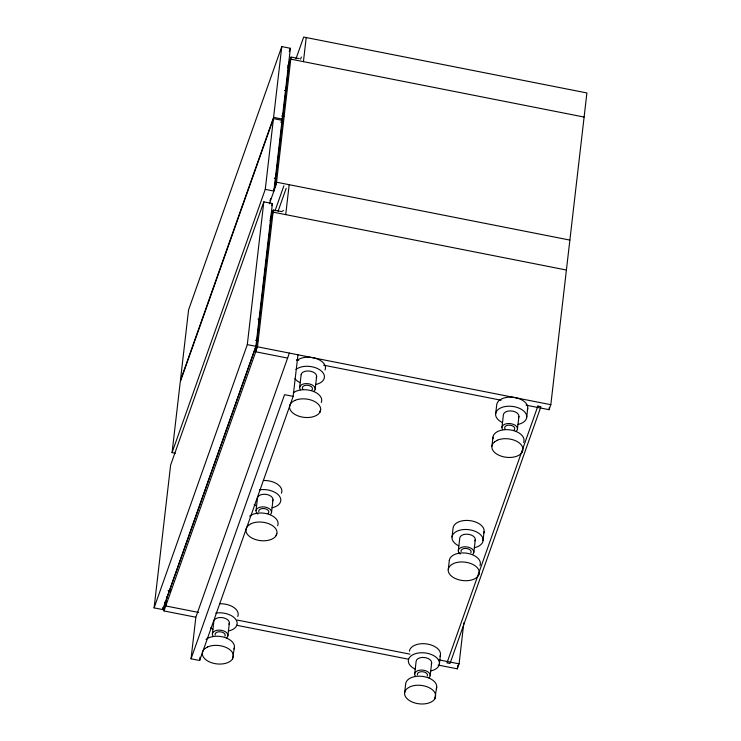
<?xml version="1.0" encoding="UTF-8"?>
<svg xmlns="http://www.w3.org/2000/svg" width="741" height="741" viewBox="0 0 741 741"><rect width="100%" height="100%" fill="white"/><g stroke="black" fill="none" stroke-linecap="round" stroke-linejoin="round"><path stroke-width="1.11" d="M233.109 657.128L232.517 658.805L234.388 647.421M276.745 533.863L276.152 535.539L276.977 533.224A15.598 9.216 6.6 0 0 268.464 523.6A15.598 9.216 6.6 0 0 251.292 523.591M320.39 410.597L319.797 412.274L320.612 409.949M435.402 697.059L434.81 698.735L436.681 687.342M479.047 573.793L478.454 575.47L479.27 573.145A15.598 9.216 6.6 0 0 470.757 563.53A15.598 9.216 6.6 0 0 453.585 563.512L450.917 565.161A15.644 9.244 6.6 0 0 456.799 579.147A15.644 9.244 6.6 0 0 478.529 575.488M522.683 450.528L522.09 452.205L522.905 449.88A15.598 9.216 6.6 0 0 514.393 440.265A15.598 9.216 6.6 0 0 497.22 440.247M154.1 607.879L170.625 465.098L263.824 201.839L272.419 203.534L255.895 346.316L162.705 609.574L154.1 607.879L247.299 344.621L263.824 201.839M172.069 452.631L180.258 381.865L273.448 118.606L282.052 120.301L273.864 191.067L265.259 189.372L172.069 452.631L175.293 453.27M162.705 609.574L162.964 607.296M195.698 617.197L163.993 610.945L165.048 601.812M166.818 596.82L165.752 605.953L198.699 612.455M297.956 354.791L293.149 396.352L199.644 660.49L191.039 658.795L195.856 617.234L289.361 353.087M199.644 660.49L200.033 657.128M212.398 633.888L213.853 621.264A7.827 4.622 6.6 0 1 223.171 617.744A7.827 4.622 6.6 0 1 228.96 624.246M265.259 189.372L273.448 118.606M281.784 46.59L188.584 309.849L180.396 380.615L273.596 117.356L281.784 46.59L290.379 48.285L282.191 119.051L281.034 122.321M271.317 217.113L255.728 351.79L287.703 358.098M274.781 187.186L289.018 64.152M163.993 610.945L257.498 346.797L273.318 210.046L281.571 211.602L283.525 210.49M299.271 58.641L291.018 57.085L276.3 184.277L269.381 203.84M227.895 635.704L229.349 623.079M285.72 214.621L289.185 184.694M303.421 61.66L306.209 37.55M256.034 510.623L257.488 497.989A7.827 4.622 6.6 0 1 266.806 494.479A7.827 4.622 6.6 0 1 272.595 500.981M271.53 512.439L272.984 499.814M299.67 387.358L301.133 374.724M315.166 389.173L316.629 376.548M404.642 692.779L405.688 683.711A15.644 9.244 6.6 0 1 423.648 676.552A15.644 9.244 6.6 0 1 436.292 688.926M414.691 673.819L416.146 661.185A7.827 4.622 6.6 0 1 425.464 657.665A7.827 4.622 6.6 0 1 431.253 664.168M430.188 675.635L431.642 663.01M448.277 569.514L449.324 560.446M452.038 537.012L453.084 527.944A15.644 9.244 6.6 0 1 471.044 520.784A15.644 9.244 6.6 0 1 483.688 533.159M439.394 663.917L440.441 654.849M458.327 550.554L459.791 537.92A7.827 4.622 6.6 0 1 469.099 534.4A7.827 4.622 6.6 0 1 474.898 540.902M438.061 665.038L457.317 668.836L457.716 665.418M457.317 668.836L459.087 663.853L463.838 622.764M473.823 552.369L475.287 539.744M491.913 446.249L492.969 437.181M495.673 413.747L496.729 404.679A15.644 9.244 6.6 0 1 514.689 397.519A15.644 9.244 6.6 0 1 527.323 409.893M483.03 540.652L484.077 531.584M501.963 427.288L503.426 414.654A7.827 4.622 6.6 0 1 512.735 411.135A7.827 4.622 6.6 0 1 518.533 417.637M517.459 429.104L518.922 416.479M526.666 417.387L527.722 408.319M526.073 405.151L549.062 409.69L549.322 407.402M549.062 409.69L550.822 404.697L586.9 92.949L303.68 37.05L295.983 58.789M289.222 51.555L290.379 48.285M287.943 65.782L291.018 57.085M287.703 67.857L290.778 59.16L584.103 117.059M300.605 59.178L301.374 57.001M281.274 122.478L282.052 120.301M270.002 200.681L270.771 198.505M273.846 189.807L276.541 182.203L569.875 240.093M271.651 205.711L272.419 203.534M270.243 218.743L273.318 210.046M270.002 220.818L273.077 212.13L566.411 270.02M275.041 210.777L283.886 185.778M278.097 211.176L286.174 188.353M166.577 598.885L256.553 344.722M191.039 658.795L284.553 394.657L293.149 396.352M248.624 525.23L251.319 523.609M494.553 441.886L497.257 440.274M204.988 648.495L207.684 646.874M294.955 400.344L292.26 401.965A15.644 9.244 6.6 0 0 298.141 415.951A15.644 9.244 6.6 0 0 319.871 412.292M284.414 90.458L286.674 90.902M281.645 115.985L283.896 116.43M273.596 117.356L282.191 119.051M274.272 178.155L276.532 178.609M257.97 319.065L260.23 319.51M255.515 340.267L257.775 340.712M247.299 344.621L255.895 346.316M257.498 346.797L550.822 404.697M296.502 359.839L298.771 360.283M323.687 365.202L501.101 400.223M168.124 590.54L170.384 590.994M237.111 620.032L409.968 654.155M438.7 659.823L459.087 663.853M236.472 625.247L408.615 659.231M461.106 551.665A5.085 3.001 6.6 0 1 466.432 548.479A5.085 3.001 6.6 0 1 470.859 552.805M460.198 554.064A7.827 4.622 6.6 0 1 460.476 547.812A7.827 4.622 6.6 0 1 470.989 548.229A7.827 4.622 6.6 0 1 472.517 554.555M458.827 545.876A15.644 9.244 6.6 0 1 456.345 531.538A15.644 9.244 6.6 0 1 480.168 534.344A15.644 9.244 6.6 0 1 474.296 547.701M449.287 560.437A15.644 9.244 6.6 0 1 467.284 553.286A15.644 9.244 6.6 0 1 479.927 565.661M258.813 511.735A5.085 3.001 6.6 0 1 264.796 508.65A5.085 3.001 6.6 0 1 267.964 513.541M257.905 514.134A7.827 4.622 6.6 0 1 258.183 507.881A7.827 4.622 6.6 0 1 268.696 508.298A7.827 4.622 6.6 0 1 270.224 514.625M259.406 489.857A15.644 9.244 6.6 0 1 279.487 496.211A15.644 9.244 6.6 0 1 272.003 507.77M256.534 505.946A15.644 9.244 6.6 0 1 254.182 504.612M263.379 480.501A15.644 9.244 6.6 0 1 281.395 493.237M276.236 535.558A15.644 9.244 6.6 0 1 254.506 539.216A15.644 9.244 6.6 0 1 248.643 525.239M249.652 516.144A15.644 9.244 6.6 0 1 268.909 514.347A15.644 9.244 6.6 0 1 277.634 525.73M417.47 674.931A5.085 3.001 6.6 0 1 422.796 671.744A5.085 3.001 6.6 0 1 427.224 676.07M415.442 676.237A7.827 4.622 6.6 0 1 417.859 670.624A7.827 4.622 6.6 0 1 427.863 671.8A7.827 4.622 6.6 0 1 428.882 677.82M415.192 669.142A15.644 9.244 6.6 0 1 412.709 654.803A15.644 9.244 6.6 0 1 436.532 657.61A15.644 9.244 6.6 0 1 430.66 670.966M409.412 651.209A15.644 9.244 6.6 0 1 427.409 644.049A15.644 9.244 6.6 0 1 440.052 656.433M434.893 698.754A15.644 9.244 6.6 0 1 413.163 702.412A15.644 9.244 6.6 0 1 407.3 688.435L409.977 686.805A15.598 9.216 6.6 0 1 427.122 686.796A15.598 9.216 6.6 0 1 435.615 696.41M514.495 429.539A5.085 3.001 6.6 0 1 513.893 430.206M505.158 429.178A5.085 3.001 6.6 0 1 508.743 425.158A5.085 3.001 6.6 0 1 514.763 428.789M502.713 429.706A7.827 4.622 6.6 0 1 505.14 424.093A7.827 4.622 6.6 0 1 515.134 425.269A7.827 4.622 6.6 0 1 516.153 431.29M502.463 422.611A15.644 9.244 6.6 0 1 499.98 408.272A15.644 9.244 6.6 0 1 523.804 411.079A15.644 9.244 6.6 0 1 517.94 424.436M522.164 452.223A15.644 9.244 6.6 0 1 500.434 455.882A15.644 9.244 6.6 0 1 494.571 441.895M492.969 438.802A15.644 9.244 6.6 0 1 509.567 429.826A15.644 9.244 6.6 0 1 523.572 442.396M312.202 389.609A5.085 3.001 6.6 0 1 311.6 390.275M302.865 389.247A5.085 3.001 6.6 0 1 306.45 385.227A5.085 3.001 6.6 0 1 312.47 388.858M300.42 389.775A7.827 4.622 6.6 0 1 302.847 384.162A7.827 4.622 6.6 0 1 312.841 385.339A7.827 4.622 6.6 0 1 313.86 391.359M301.105 374.724A7.827 4.622 6.6 0 1 310.442 371.204A7.827 4.622 6.6 0 1 316.24 377.706M295.992 369.453A15.644 9.244 6.6 0 1 320.677 370.463A15.644 9.244 6.6 0 1 315.638 384.505M300.17 382.68A15.644 9.244 6.6 0 1 294.881 378.66M297.048 360.385A15.644 9.244 6.6 0 1 316.305 358.579A15.644 9.244 6.6 0 1 325.03 369.972M294.918 400.409A15.644 9.244 6.6 0 1 312.137 400.418A15.644 9.244 6.6 0 1 320.658 410.069M293.288 392.878A15.644 9.244 6.6 0 1 312.545 391.081A15.644 9.244 6.6 0 1 321.27 402.465M215.168 635A5.085 3.001 6.6 0 1 220.503 631.814A5.085 3.001 6.6 0 1 224.921 636.149M213.149 636.306A7.827 4.622 6.6 0 1 215.566 630.693A7.827 4.622 6.6 0 1 225.57 631.869A7.827 4.622 6.6 0 1 226.579 637.89M215.77 613.122A15.644 9.244 6.6 0 1 235.851 619.485A15.644 9.244 6.6 0 1 228.367 631.036M212.889 629.211A15.644 9.244 6.6 0 1 210.546 627.877M219.744 603.767A15.644 9.244 6.6 0 1 237.759 616.503M232.591 658.823A15.644 9.244 6.6 0 1 210.861 662.482A15.644 9.244 6.6 0 1 205.007 648.505M207.637 646.939A15.644 9.244 6.6 0 1 224.866 646.949A15.644 9.244 6.6 0 1 233.387 656.6M206.007 639.409A15.644 9.244 6.6 0 1 225.273 637.612A15.644 9.244 6.6 0 1 233.999 648.996M537.892 406.068L446.98 662.871L450.019 663.473L540.93 406.67L537.892 406.068"/></g></svg>
